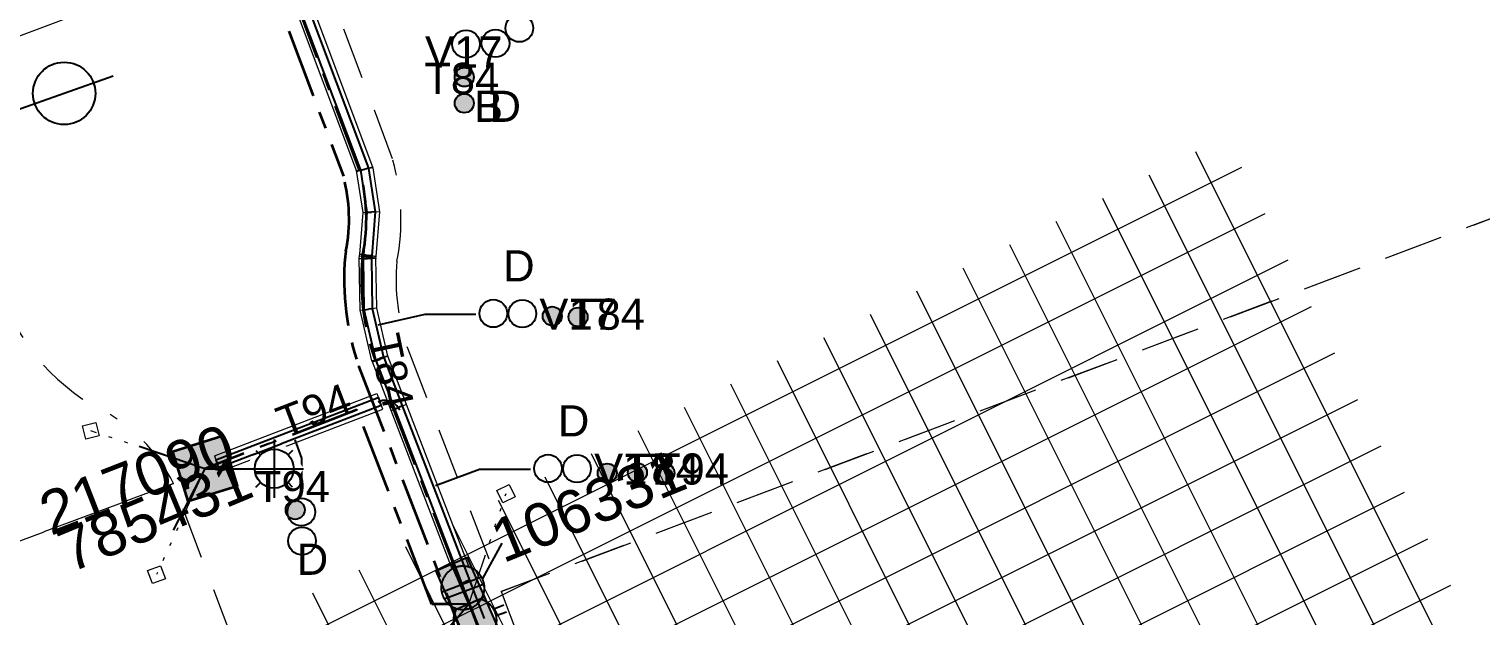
# Model space of a CAD drawing. Header units: metres. Extents: x 310735 to 311241, y 6267063 to 6267603.
# Drawn here: x 310933.8 to 311017.7, y 6267385.1 to 6267419 of the extents above; entities that cross this region are included whole.
import ezdxf
from ezdxf.enums import TextEntityAlignment as Align

# ---------------------------------------------------------------- set-up
doc = ezdxf.new("R2010")
doc.units = ezdxf.units.M
for name, pattern in [('Cable Exist UG', [7, 4, -1, 1, -1]), ('Dash', [5, 3, -2]), ('PHANTOMX2', [6.6, 3, -0.75, 0.2, -0.75, 0.2, -0.75, 0.2, -0.75])]:
    doc.linetypes.add(name, pattern=pattern)
doc.layers.get('0').update_dxf_attribs({"color": 6})
for name, color, linetype, lineweight in [('_User Miscellaneous1', 30, 'Continuous', 13), ('_User_HV_Exist', 1, 'Continuous', 35), ('_User_LV_Exist', 5, 'Continuous', 35), ('Cadastre Developer_SP_EXT', 98, 'Continuous', 15), ('Mains_HV_EXT', 13, 'Continuous', 25), ('Mains_LV_EXT', 163, 'Continuous', 25), ('Services_SP_EXT', 42, 'PHANTOMX2', 20)]:
    doc.layers.add(name, color=color, linetype=linetype, lineweight=lineweight)
doc.layers.add('_User Miscellaneous12', color=252, linetype='Continuous', lineweight=13, plot=False, transparency=0.5)
for name, color, linetype in [('Duct_SP_EXT', 30, 'Continuous'), ('Equip_LV_EXT', 7, 'Continuous'), ('Equip_SP_HV_EXT', 7, 'Continuous'), ('Equip_SP_SL_EXT', 7, 'Continuous'), ('SupportsUG_SP_LV_EXT', 7, 'Continuous'), ('SupportsUG_SP_LV_SL_EXT', 7, 'Continuous'), ('Trench_SP_EXT', 7, 'Continuous')]:
    doc.layers.add(name, color=color, linetype=linetype)
doc.styles.add('COLUMN_LABEL', font='arial.ttf', dxfattribs={"height": 2})
doc.styles.add('HVSW_LABEL', font='arial.ttf', dxfattribs={"height": 3.5})
doc.styles.add('iecARIAL', font='arial.ttf', dxfattribs={"height": 2})
doc.styles.add('POLE_LABEL', font='arial.ttf', dxfattribs={"height": 2})
doc.styles.add('SL_LABEL', font='arial.ttf', dxfattribs={"height": 2})
doc.styles.get("Standard").update_dxf_attribs({"font": 'arial.ttf'})

# ---------------------------------------------------------------- blocks, each defined once
blk = doc.blocks.new('COLUMN_EXT')
blk.add_hatch(color=256).paths.add_polyline_path([(1.5, -1.5), (1.5, 1.5), (-1.5, 1.5), (-1.5, -1.5)])
blk.add_lwpolyline([(1.5, 1.5), (-1.5, 1.5), (-1.5, -1.5), (1.5, -1.5)], close=True)
at = {"flags": 9}
for tag, p in [('STREETNAME', (-1.813, 1.6)), ('SUBURB', (-1.813, 1.8)), ('NOTES', (-1.813, 2)), ('LOCATION', (-1.813, 1.4)), ('LEGEND', (-1.813, 1.2)), ('USAGE', (-1.813, 1)), ('STATE', (-1.813, 0.8)), ('COLUMN_TYPE', (-1.813, 0.4)), ('OWNED_BY', (-1.813, 0.6))]:
    blk.add_attdef(tag, text='', height=0.2, rotation=180, dxfattribs=at).set_placement(p, align=Align.MIDDLE_LEFT)
at = {"flags": 1}
blk.add_attdef('Z', (-1.813, 2.351), '', height=0.2, rotation=180, dxfattribs=at)
at = {"flags": 9}
for tag, style, p in [('STRUCTURE_PLANT_NUMBER', 'POLE_LABEL', (-1.813, -0.031)), ('STREET_CODE', 'COLUMN_LABEL', (-1.813, 0.2))]:
    blk.add_attdef(tag, text='', height=0.2, rotation=180, dxfattribs=dict(at, style=style)).set_placement(p, align=Align.MIDDLE_LEFT)
at = {"style": 'COLUMN_LABEL', "width": 0.9, "flags": 8}
blk.add_attdef('ASSET_NUM', text='', height=2, rotation=270, dxfattribs=at).set_placement((2, -4), align=Align.MIDDLE_LEFT)
blk = doc.blocks.new('PILLAR_EXT')
blk.add_hatch(color=256).paths.add_polyline_path([(-2.5, 1), (-2.5, -1), (2.5, -1), (2.5, 1)])
for p, q in [((0, 1), (0, -1)), ((-2.5, 0), (2.5, 0))]:
    blk.add_line(p, q)
at = {"ltscale": 10}
blk.add_line((2.5, 0), (-2.5, 0), dxfattribs=at)
blk.add_lwpolyline([(-2.5, -1), (-1.25, -1), (1.25, -1), (2.5, -1), (2.5, 1), (-2.5, 1)], close=True)
at = {"width": 0.9, "flags": 8}
blk.add_attdef('ASSET_NUM', text='', height=2, rotation=90, dxfattribs=at).set_placement((-2, 4), align=Align.MIDDLE_LEFT)
for tag, p, flags in [('OWNED_BY', (0, -0.2), 9), ('STATE', (0, -0.4), 9), ('SUPPORT_TYPE', (0, -0.6), 9), ('USAGE', (0, -0.8), 9), ('LEGEND', (0, -1), 9), ('STREETNAME', (0, -1.8), 9), ('LOCATION', (0, -1.2), 9), ('NOTES', (0, -1.4), 9), ('PARENT', (0, -1.6), 9), ('SUBURB', (0, -2), 1)]:
    blk.add_attdef(tag, p, '', height=0.2, dxfattribs=dict(flags=flags))
blk = doc.blocks.new('DUCT_EXT')
blk.add_circle((0, 0.8), 0.8)
at = {"flags": 1}
blk.add_attdef('Z', (0, 0), '', height=0.2, dxfattribs=at)
at = {"flags": 9}
for tag, p in [('DUCT_CODE', (0, 0)), ('XSECT_TYPE', (0, -0.2)), ('STATE', (0, -0.6)), ('FB_REFERENCE', (0, -0.4)), ('NOTES', (0, -0.8))]:
    blk.add_attdef(tag, text='', height=0.2, dxfattribs=at).set_placement(p, align=Align.MIDDLE_LEFT)
blk = doc.blocks.new('SL_LANTERN_EXT')
at = {"flags": 9}
for tag, p in [('LRATECODE', (-7.4, 0)), ('LOUTREACHVOCAB', (-7.2, 0)), ('LOUTREACH', (-7, 0)), ('LANTNUMBER', (-6.6, 0)), ('LNEW', (-6.4, 0)), ('LMASTVOCAB', (-6.2, 0)), ('LMAST', (-6, 0)), ('LLAMPVOCAB', (-5.8, 0)), ('LLAMP', (-5.6, 0)), ('LEXIST', (-5.4, 0)), ('LCHARGE3PERCENT', (-5.2, 0)), ('LCHARGE3', (-5, 0)), ('LCHARGE2PERCENT', (-4.8, 0)), ('LCHARGE2', (-4.6, 0)), ('LCHARGE1PERCENT', (-4.4, 0)), ('LCHARGE1', (-4.2, 0)), ('LCATEGORY', (-4, 0)), ('LBRACKETVOCAB', (-3.8, 0)), ('LBRACKET', (-3.6, 0)), ('LKINGHEIGHT', (-3.4, 0)), ('CREPLACE', (-3.2, 0)), ('CREMOVE', (-3, 0)), ('CNUMBER', (-2.8, 0)), ('CNEW', (-2.6, 0)), ('CEXIST', (-2.4, 0)), ('USAGE', (-2.2, 0)), ('STATE', (-2, 0)), ('OWNED_BY', (-1.8, 0)), ('ORIENTATION', (-1.6, 0)), ('OPERATING_VOLTAGE', (-1.4, 0)), ('NO_PHASES', (-1.2, 0)), ('LANTERN_TYPE', (-1, 0)), ('LANTERN_PURPOSE', (-0.8, 0)), ('CONTROL_TYPE', (-0.6, 0)), ('CONSTRUCTED_VOLTAGE', (-0.4, 0))]:
    blk.add_attdef(tag, text='', height=0.001, rotation=270, dxfattribs=at).set_placement(p, align=Align.MIDDLE_LEFT)
at = {"style": 'SL_LABEL', "flags": 9}
blk.add_attdef('STREET_CODE', text='', height=0.001, rotation=270, dxfattribs=at).set_placement((0.001, 0), align=Align.MIDDLE_LEFT)
at = {"flags": 1}
blk.add_attdef('Z', (0, 0), '', height=0.001, rotation=270, dxfattribs=at)
at = {"width": 0.9}
blk.add_attdef('LNUMBER', text='', height=1, dxfattribs=at).set_placement((7, -1), align=Align.MIDDLE_LEFT)
at = {"flags": 9}
for tag, p in [('LREMOVE', (0, -7.6)), ('LREPLACE', (0, -7.8)), ('LTYPE', (0, -8)), ('LTYPEVOCAB', (0, -8.2)), ('LEGEND', (0, -8.4)), ('SUBURB', (0, -8.6)), ('STREETNAME', (0, -8.8)), ('LOCATION', (0, -9)), ('NOTES', (0, -9.2)), ('MAINTAINED_BY', (0, -9.863))]:
    blk.add_attdef(tag, text='', height=0.001, dxfattribs=at).set_placement(p, align=Align.MIDDLE_LEFT)
blk.add_attdef('OPERATED_BY', (0, -9.607), '', height=0.001, dxfattribs=at)
blk.add_wipeout([(5.688, 0), (5.061, -1.061), (4, -1.688), (2.939, -1.061), (2.313, 0), (2.939, 1.061), (4, 1.687), (5.061, 1.061)])
for p, q in [((4, 1.687), (4, 0)), ((2.939, 1.061), (3.205, 0.795)), ((5.061, 1.061), (4.795, 0.795)), ((0, 0), (4, 0)), ((2.939, -1.061), (3.205, -0.795)), ((4, 0), (5.688, 0)), ((4, 0), (4, -1.688)), ((5.061, -1.061), (4.795, -0.795))]:
    blk.add_line(p, q)
blk.add_circle((4, 0), 1.125)
blk = doc.blocks.new('CCP_EXT')
at = {"flags": 9}
for tag, p in [('USAGE', (0, -1.2)), ('LEGEND', (0, -1.4)), ('LIFE_SUPPORT', (0, -1.6)), ('STATE', (0, -1.8)), ('NOTES', (0, -2))]:
    blk.add_attdef(tag, text='', height=0.2, dxfattribs=at).set_placement(p, align=Align.MIDDLE_LEFT)
blk.add_wipeout([(0, 0.566), (0.566, 0), (0, -0.566), (-0.566, 0)])
blk.add_lwpolyline([(-0.566, 0), (0, 0.566), (0.566, 0), (0, -0.566), (-0.566, 0)])
at = {"flags": 1}
blk.add_attdef('Z', (0, 0), '', height=0.2, dxfattribs=at)
at = {"flags": 9}
for tag, p in [('CCP_TYPE', (0, 0)), ('OPERATING_VOLTAGE', (0, -0.6)), ('ORIENTATION', (0, -0.8)), ('CONSTRUCTED_VOLTAGE', (0, -0.2)), ('NO_PHASES', (0, -0.4)), ('OWNED_BY', (0, -1))]:
    blk.add_attdef(tag, text='', height=0.2, dxfattribs=at).set_placement(p, align=Align.MIDDLE_LEFT)
blk = doc.blocks.new('LV_UG_LINKS_OPEN_EXT')
at = {"layer": 'Equip_LV_EXT'}
for tag, height, flags, p in [('OPERATING_VOLTAGE', 0.2, 9, (3, -2.6)), ('CONSTRUCTED_VOLTAGE', 0.167, 9, (3.167, -1.833)), ('NO_PHASES', 0.167, 9, (3.167, -2)), ('ORIENTATION', 0.2, 9, (3, -2.8)), ('STATE', 0.2, 9, (3, -3)), ('SWITCH_TYPE', 0.2, 9, (3, -3.2)), ('USAGE', 0.2, 9, (3, -3.4)), ('OWNED_BY', 0.2, 9, (3, -3.8)), ('OPERATED_BY', 0.2, 9, (3, -4)), ('NOTES', 0.2, 9, (3, -3.6)), ('MAINTAINED_BY', 0.2, 9, (3, -4.2)), ('TYPE', 0.2, 9, (3, -4.6)), ('Z', 0.2, 1, (3, -4.8)), ('NUMBER_OF_PHASES', 0.2, 9, (3, -4.4))]:
    blk.add_attdef(tag, text='', height=height, dxfattribs=dict(at, flags=flags)).set_placement(p, align=Align.MIDDLE_LEFT)
blk.add_wipeout([(4, 1.25), (3.969, 1.25), (3.939, 1.248), (3.908, 1.247), (3.877, 1.244), (3.847, 1.241), (3.817, 1.236), (3.786, 1.232), (3.756, 1.226), (3.726, 1.22), (3.696, 1.213), (3.667, 1.205), (3.637, 1.196), (3.608, 1.187), (3.579, 1.177), (3.55, 1.166), (3.522, 1.155), (3.493, 1.143), (3.466, 1.13), (3.438, 1.117), (3.411, 1.102), (3.384, 1.088), (3.357, 1.072), (3.331, 1.056), (3.306, 1.039), (3.28, 1.022), (3.255, 1.004), (3.231, 0.985), (3.207, 0.966), (3.184, 0.947), (3.161, 0.926), (3.138, 0.905), (3.116, 0.884), (3.095, 0.862), (3.074, 0.839), (3.053, 0.816), (3.034, 0.793), (3.015, 0.769), (2.996, 0.745), (2.978, 0.72), (2.961, 0.694), (2.944, 0.669), (2.928, 0.643), (2.912, 0.616), (2.898, 0.589), (2.883, 0.562), (2.87, 0.534), (2.857, 0.507), (2.845, 0.478), (2.834, 0.45), (2.823, 0.421), (2.813, 0.392), (2.804, 0.363), (2.795, 0.333), (2.787, 0.304), (2.78, 0.274), (2.774, 0.244), (2.768, 0.214), (2.764, 0.183), (2.759, 0.153), (2.756, 0.123), (2.753, 0.092), (2.752, 0.061), (2.75, 0.031), (2.75, 0), (2.75, -0.031), (2.752, -0.061), (2.753, -0.092), (2.756, -0.123), (2.759, -0.153), (2.764, -0.183), (2.768, -0.214), (2.774, -0.244), (2.78, -0.274), (2.787, -0.304), (2.795, -0.333), (2.804, -0.363), (2.813, -0.392), (2.823, -0.421), (2.834, -0.45), (2.845, -0.478), (2.857, -0.507), (2.87, -0.534), (2.883, -0.562), (2.898, -0.589), (2.912, -0.616), (2.928, -0.643), (2.944, -0.669), (2.961, -0.694), (2.978, -0.72), (2.996, -0.745), (3.015, -0.769), (3.034, -0.793), (3.053, -0.816), (3.074, -0.839), (3.095, -0.862), (3.116, -0.884), (3.138, -0.905), (3.161, -0.926), (3.184, -0.947), (3.207, -0.966), (3.231, -0.985), (3.255, -1.004), (3.28, -1.022), (3.306, -1.039), (3.331, -1.056), (3.357, -1.072), (3.384, -1.088), (3.411, -1.102), (3.438, -1.117), (3.466, -1.13), (3.493, -1.143), (3.522, -1.155), (3.55, -1.166), (3.579, -1.177), (3.608, -1.187), (3.637, -1.196), (3.667, -1.205), (3.696, -1.213), (3.726, -1.22), (3.756, -1.226), (3.786, -1.232), (3.817, -1.236), (3.847, -1.241), (3.877, -1.244), (3.908, -1.247), (3.939, -1.248), (3.969, -1.25), (4, -1.25), (4.031, -1.25), (4.061, -1.248), (4.092, -1.247), (4.123, -1.244), (4.153, -1.241), (4.183, -1.236), (4.214, -1.232), (4.244, -1.226), (4.274, -1.22), (4.304, -1.213), (4.333, -1.205), (4.363, -1.196), (4.392, -1.187), (4.421, -1.177), (4.45, -1.166), (4.478, -1.155), (4.507, -1.143), (4.534, -1.13), (4.562, -1.117), (4.589, -1.102), (4.616, -1.088), (4.643, -1.072), (4.669, -1.056), (4.694, -1.039), (4.72, -1.022), (4.745, -1.004), (4.769, -0.985), (4.793, -0.966), (4.816, -0.947), (4.839, -0.926), (4.862, -0.905), (4.884, -0.884), (4.905, -0.862), (4.926, -0.839), (4.947, -0.816), (4.966, -0.793), (4.985, -0.769), (5.004, -0.745), (5.022, -0.72), (5.039, -0.694), (5.056, -0.669), (5.072, -0.643), (5.088, -0.616), (5.102, -0.589), (5.117, -0.562), (5.13, -0.534), (5.143, -0.507), (5.155, -0.478), (5.166, -0.45), (5.177, -0.421), (5.187, -0.392), (5.196, -0.363), (5.205, -0.333), (5.213, -0.304), (5.22, -0.274), (5.226, -0.244), (5.232, -0.214), (5.236, -0.183), (5.241, -0.153), (5.244, -0.123), (5.247, -0.092), (5.248, -0.061), (5.25, -0.031), (5.25, 0), (5.25, 0.031), (5.248, 0.061), (5.247, 0.092), (5.244, 0.123), (5.241, 0.153), (5.236, 0.183), (5.232, 0.214), (5.226, 0.244), (5.22, 0.274), (5.213, 0.304), (5.205, 0.333), (5.196, 0.363), (5.187, 0.392), (5.177, 0.421), (5.166, 0.45), (5.155, 0.478), (5.143, 0.507), (5.13, 0.534), (5.117, 0.562), (5.102, 0.589), (5.088, 0.616), (5.072, 0.643), (5.056, 0.669), (5.039, 0.694), (5.022, 0.72), (5.004, 0.745), (4.985, 0.769), (4.966, 0.793), (4.947, 0.816), (4.926, 0.839), (4.905, 0.862), (4.884, 0.884), (4.862, 0.905), (4.839, 0.926), (4.816, 0.947), (4.793, 0.966), (4.769, 0.985), (4.745, 1.004), (4.72, 1.022), (4.694, 1.039), (4.669, 1.056), (4.643, 1.072), (4.616, 1.088), (4.589, 1.102), (4.562, 1.117), (4.534, 1.13), (4.507, 1.143), (4.478, 1.155), (4.45, 1.166), (4.421, 1.177), (4.392, 1.187), (4.363, 1.196), (4.333, 1.205), (4.304, 1.213), (4.274, 1.22), (4.244, 1.226), (4.214, 1.232), (4.183, 1.236), (4.153, 1.241), (4.123, 1.244), (4.092, 1.247), (4.061, 1.248), (4.031, 1.25)]).dxf.layer = 'Equip_LV_EXT'
for p, q in [((3.792, 1.863), (3.792, 1.232)), ((4.208, 1.863), (4.208, 1.232)), ((3.792, -1.232), (3.792, -1.863)), ((4.208, -1.232), (4.208, -1.863))]:
    blk.add_line(p, q, dxfattribs=at)
at = {"layer": 'Equip_LV_EXT', "flags": 128}
blk.add_lwpolyline([(4, 1.25), (3.969, 1.25), (3.939, 1.248), (3.908, 1.247), (3.877, 1.244), (3.847, 1.241), (3.817, 1.236), (3.786, 1.232), (3.756, 1.226), (3.726, 1.22), (3.696, 1.213), (3.667, 1.205), (3.637, 1.196), (3.608, 1.187), (3.579, 1.177), (3.55, 1.166), (3.522, 1.155), (3.493, 1.143), (3.466, 1.13), (3.438, 1.117), (3.411, 1.102), (3.384, 1.088), (3.357, 1.072), (3.331, 1.056), (3.306, 1.039), (3.28, 1.022), (3.255, 1.004), (3.231, 0.985), (3.207, 0.966), (3.184, 0.947), (3.161, 0.926), (3.138, 0.905), (3.116, 0.884), (3.095, 0.862), (3.074, 0.839), (3.053, 0.816), (3.034, 0.793), (3.015, 0.769), (2.996, 0.745), (2.978, 0.72), (2.961, 0.694), (2.944, 0.669), (2.928, 0.643), (2.912, 0.616), (2.898, 0.589), (2.883, 0.562), (2.87, 0.534), (2.857, 0.507), (2.845, 0.478), (2.834, 0.45), (2.823, 0.421), (2.813, 0.392), (2.804, 0.363), (2.795, 0.333), (2.787, 0.304), (2.78, 0.274), (2.774, 0.244), (2.768, 0.214), (2.764, 0.183), (2.759, 0.153), (2.756, 0.123), (2.753, 0.092), (2.752, 0.061), (2.75, 0.031), (2.75, 0), (2.75, -0.031), (2.752, -0.061), (2.753, -0.092), (2.756, -0.123), (2.759, -0.153), (2.764, -0.183), (2.768, -0.214), (2.774, -0.244), (2.78, -0.274), (2.787, -0.304), (2.795, -0.333), (2.804, -0.363), (2.813, -0.392), (2.823, -0.421), (2.834, -0.45), (2.845, -0.478), (2.857, -0.507), (2.87, -0.534), (2.883, -0.562), (2.898, -0.589), (2.912, -0.616), (2.928, -0.643), (2.944, -0.669), (2.961, -0.694), (2.978, -0.72), (2.996, -0.745), (3.015, -0.769), (3.034, -0.793), (3.053, -0.816), (3.074, -0.839), (3.095, -0.862), (3.116, -0.884), (3.138, -0.905), (3.161, -0.926), (3.184, -0.947), (3.207, -0.966), (3.231, -0.985), (3.255, -1.004), (3.28, -1.022), (3.306, -1.039), (3.331, -1.056), (3.357, -1.072), (3.384, -1.088), (3.411, -1.102), (3.438, -1.117), (3.466, -1.13), (3.493, -1.143), (3.522, -1.155), (3.55, -1.166), (3.579, -1.177), (3.608, -1.187), (3.637, -1.196), (3.667, -1.205), (3.696, -1.213), (3.726, -1.22), (3.756, -1.226), (3.786, -1.232), (3.817, -1.236), (3.847, -1.241), (3.877, -1.244), (3.908, -1.247), (3.939, -1.248), (3.969, -1.25), (4, -1.25), (4.031, -1.25), (4.061, -1.248), (4.092, -1.247), (4.123, -1.244), (4.153, -1.241), (4.183, -1.236), (4.214, -1.232), (4.244, -1.226), (4.274, -1.22), (4.304, -1.213), (4.333, -1.205), (4.363, -1.196), (4.392, -1.187), (4.421, -1.177), (4.45, -1.166), (4.478, -1.155), (4.507, -1.143), (4.534, -1.13), (4.562, -1.117), (4.589, -1.102), (4.616, -1.088), (4.643, -1.072), (4.669, -1.056), (4.694, -1.039), (4.72, -1.022), (4.745, -1.004), (4.769, -0.985), (4.793, -0.966), (4.816, -0.947), (4.839, -0.926), (4.862, -0.905), (4.884, -0.884), (4.905, -0.862), (4.926, -0.839), (4.947, -0.816), (4.966, -0.793), (4.985, -0.769), (5.004, -0.745), (5.022, -0.72), (5.039, -0.694), (5.056, -0.669), (5.072, -0.643), (5.088, -0.616), (5.102, -0.589), (5.117, -0.562), (5.13, -0.534), (5.143, -0.507), (5.155, -0.478), (5.166, -0.45), (5.177, -0.421), (5.187, -0.392), (5.196, -0.363), (5.205, -0.333), (5.213, -0.304), (5.22, -0.274), (5.226, -0.244), (5.232, -0.214), (5.236, -0.183), (5.241, -0.153), (5.244, -0.123), (5.247, -0.092), (5.248, -0.061), (5.25, -0.031), (5.25, 0), (5.25, 0.031), (5.248, 0.061), (5.247, 0.092), (5.244, 0.123), (5.241, 0.153), (5.236, 0.183), (5.232, 0.214), (5.226, 0.244), (5.22, 0.274), (5.213, 0.304), (5.205, 0.333), (5.196, 0.363), (5.187, 0.392), (5.177, 0.421), (5.166, 0.45), (5.155, 0.478), (5.143, 0.507), (5.13, 0.534), (5.117, 0.562), (5.102, 0.589), (5.088, 0.616), (5.072, 0.643), (5.056, 0.669), (5.039, 0.694), (5.022, 0.72), (5.004, 0.745), (4.985, 0.769), (4.966, 0.793), (4.947, 0.816), (4.926, 0.839), (4.905, 0.862), (4.884, 0.884), (4.862, 0.905), (4.839, 0.926), (4.816, 0.947), (4.793, 0.966), (4.769, 0.985), (4.745, 1.004), (4.72, 1.022), (4.694, 1.039), (4.669, 1.056), (4.643, 1.072), (4.616, 1.088), (4.589, 1.102), (4.562, 1.117), (4.534, 1.13), (4.507, 1.143), (4.478, 1.155), (4.45, 1.166), (4.421, 1.177), (4.392, 1.187), (4.363, 1.196), (4.333, 1.205), (4.304, 1.213), (4.274, 1.22), (4.244, 1.226), (4.214, 1.232), (4.183, 1.236), (4.153, 1.241), (4.123, 1.244), (4.092, 1.247), (4.061, 1.248), (4.031, 1.25)], close=True, dxfattribs=at)
at = {"layer": 'Equip_LV_EXT', "flags": 9}
blk.add_attdef('ACTUAL_STATUS', text='', height=0.167, dxfattribs=at).set_placement((3.167, -1.667), align=Align.MIDDLE_LEFT)
blk = doc.blocks.new('LV_UG_LINKS_CLOSED_EXT')
at = {"layer": 'Equip_LV_EXT'}
for tag, flags, p in [('ACTUAL_STATUS', 9, (3, -2)), ('OPERATING_VOLTAGE', 9, (3, -2.6)), ('CONSTRUCTED_VOLTAGE', 9, (3, -2.2)), ('NO_PHASES', 9, (3, -2.4)), ('ORIENTATION', 9, (3, -2.8)), ('STATE', 9, (3, -3)), ('SWITCH_TYPE', 9, (3, -3.2)), ('USAGE', 9, (3, -3.4)), ('OWNED_BY', 9, (3, -3.8)), ('OPERATED_BY', 9, (3, -4)), ('NOTES', 9, (3, -3.6)), ('MAINTAINED_BY', 9, (3, -4.2)), ('TYPE', 9, (3, -4.6)), ('Z', 1, (3, -4.8)), ('NUMBER_OF_PHASES', 9, (3, -4.4))]:
    blk.add_attdef(tag, text='', height=0.2, dxfattribs=dict(at, flags=flags)).set_placement(p, align=Align.MIDDLE_LEFT)
blk.add_wipeout([(4, 1.25), (3.969, 1.25), (3.939, 1.248), (3.908, 1.247), (3.877, 1.244), (3.847, 1.241), (3.817, 1.236), (3.786, 1.232), (3.756, 1.226), (3.726, 1.22), (3.696, 1.213), (3.667, 1.205), (3.637, 1.196), (3.608, 1.187), (3.579, 1.177), (3.55, 1.166), (3.522, 1.155), (3.493, 1.143), (3.466, 1.13), (3.438, 1.117), (3.411, 1.102), (3.384, 1.088), (3.357, 1.072), (3.331, 1.056), (3.306, 1.039), (3.28, 1.022), (3.255, 1.004), (3.231, 0.985), (3.207, 0.966), (3.184, 0.947), (3.161, 0.926), (3.138, 0.905), (3.116, 0.884), (3.095, 0.862), (3.074, 0.839), (3.053, 0.816), (3.034, 0.793), (3.015, 0.769), (2.996, 0.745), (2.978, 0.72), (2.961, 0.694), (2.944, 0.669), (2.928, 0.643), (2.912, 0.616), (2.898, 0.589), (2.883, 0.562), (2.87, 0.534), (2.857, 0.507), (2.845, 0.478), (2.834, 0.45), (2.823, 0.421), (2.813, 0.392), (2.804, 0.363), (2.795, 0.333), (2.787, 0.304), (2.78, 0.274), (2.774, 0.244), (2.768, 0.214), (2.764, 0.183), (2.759, 0.153), (2.756, 0.123), (2.753, 0.092), (2.752, 0.061), (2.75, 0.031), (2.75, 0), (2.75, -0.031), (2.752, -0.061), (2.753, -0.092), (2.756, -0.123), (2.759, -0.153), (2.764, -0.183), (2.768, -0.214), (2.774, -0.244), (2.78, -0.274), (2.787, -0.304), (2.795, -0.333), (2.804, -0.363), (2.813, -0.392), (2.823, -0.421), (2.834, -0.45), (2.845, -0.478), (2.857, -0.507), (2.87, -0.534), (2.883, -0.562), (2.898, -0.589), (2.912, -0.616), (2.928, -0.643), (2.944, -0.669), (2.961, -0.694), (2.978, -0.72), (2.996, -0.745), (3.015, -0.769), (3.034, -0.793), (3.053, -0.816), (3.074, -0.839), (3.095, -0.862), (3.116, -0.884), (3.138, -0.905), (3.161, -0.926), (3.184, -0.947), (3.207, -0.966), (3.231, -0.985), (3.255, -1.004), (3.28, -1.022), (3.306, -1.039), (3.331, -1.056), (3.357, -1.072), (3.384, -1.088), (3.411, -1.102), (3.438, -1.117), (3.466, -1.13), (3.493, -1.143), (3.522, -1.155), (3.55, -1.166), (3.579, -1.177), (3.608, -1.187), (3.637, -1.196), (3.667, -1.205), (3.696, -1.213), (3.726, -1.22), (3.756, -1.226), (3.786, -1.232), (3.817, -1.236), (3.847, -1.241), (3.877, -1.244), (3.908, -1.247), (3.939, -1.248), (3.969, -1.25), (4, -1.25), (4.031, -1.25), (4.061, -1.248), (4.092, -1.247), (4.123, -1.244), (4.153, -1.241), (4.183, -1.236), (4.214, -1.232), (4.244, -1.226), (4.274, -1.22), (4.304, -1.213), (4.333, -1.205), (4.363, -1.196), (4.392, -1.187), (4.421, -1.177), (4.45, -1.166), (4.478, -1.155), (4.507, -1.143), (4.534, -1.13), (4.562, -1.117), (4.589, -1.102), (4.616, -1.088), (4.643, -1.072), (4.669, -1.056), (4.694, -1.039), (4.72, -1.022), (4.745, -1.004), (4.769, -0.985), (4.793, -0.966), (4.816, -0.947), (4.839, -0.926), (4.862, -0.905), (4.884, -0.884), (4.905, -0.862), (4.926, -0.839), (4.947, -0.816), (4.966, -0.793), (4.985, -0.769), (5.004, -0.745), (5.022, -0.72), (5.039, -0.694), (5.056, -0.669), (5.072, -0.643), (5.088, -0.616), (5.102, -0.589), (5.117, -0.562), (5.13, -0.534), (5.143, -0.507), (5.155, -0.478), (5.166, -0.45), (5.177, -0.421), (5.187, -0.392), (5.196, -0.363), (5.205, -0.333), (5.213, -0.304), (5.22, -0.274), (5.226, -0.244), (5.232, -0.214), (5.236, -0.183), (5.241, -0.153), (5.244, -0.123), (5.247, -0.092), (5.248, -0.061), (5.25, -0.031), (5.25, 0), (5.25, 0.031), (5.248, 0.061), (5.247, 0.092), (5.244, 0.123), (5.241, 0.153), (5.236, 0.183), (5.232, 0.214), (5.226, 0.244), (5.22, 0.274), (5.213, 0.304), (5.205, 0.333), (5.196, 0.363), (5.187, 0.392), (5.177, 0.421), (5.166, 0.45), (5.155, 0.478), (5.143, 0.507), (5.13, 0.534), (5.117, 0.562), (5.102, 0.589), (5.088, 0.616), (5.072, 0.643), (5.056, 0.669), (5.039, 0.694), (5.022, 0.72), (5.004, 0.745), (4.985, 0.769), (4.966, 0.793), (4.947, 0.816), (4.926, 0.839), (4.905, 0.862), (4.884, 0.884), (4.862, 0.905), (4.839, 0.926), (4.816, 0.947), (4.793, 0.966), (4.769, 0.985), (4.745, 1.004), (4.72, 1.022), (4.694, 1.039), (4.669, 1.056), (4.643, 1.072), (4.616, 1.088), (4.589, 1.102), (4.562, 1.117), (4.534, 1.13), (4.507, 1.143), (4.478, 1.155), (4.45, 1.166), (4.421, 1.177), (4.392, 1.187), (4.363, 1.196), (4.333, 1.205), (4.304, 1.213), (4.274, 1.22), (4.244, 1.226), (4.214, 1.232), (4.183, 1.236), (4.153, 1.241), (4.123, 1.244), (4.092, 1.247), (4.061, 1.248), (4.031, 1.25)]).dxf.layer = 'Equip_LV_EXT'
for p, q in [((3.792, 1.232), (3.792, -1.232)), ((4.208, 1.232), (4.208, -1.232))]:
    blk.add_line(p, q, dxfattribs=at)
at = {"layer": 'Equip_LV_EXT', "flags": 128}
blk.add_lwpolyline([(4, 1.25), (3.969, 1.25), (3.939, 1.248), (3.908, 1.247), (3.877, 1.244), (3.847, 1.241), (3.817, 1.236), (3.786, 1.232), (3.756, 1.226), (3.726, 1.22), (3.696, 1.213), (3.667, 1.205), (3.637, 1.196), (3.608, 1.187), (3.579, 1.177), (3.55, 1.166), (3.522, 1.155), (3.493, 1.143), (3.466, 1.13), (3.438, 1.117), (3.411, 1.102), (3.384, 1.088), (3.357, 1.072), (3.331, 1.056), (3.306, 1.039), (3.28, 1.022), (3.255, 1.004), (3.231, 0.985), (3.207, 0.966), (3.184, 0.947), (3.161, 0.926), (3.138, 0.905), (3.116, 0.884), (3.095, 0.862), (3.074, 0.839), (3.053, 0.816), (3.034, 0.793), (3.015, 0.769), (2.996, 0.745), (2.978, 0.72), (2.961, 0.694), (2.944, 0.669), (2.928, 0.643), (2.912, 0.616), (2.898, 0.589), (2.883, 0.562), (2.87, 0.534), (2.857, 0.507), (2.845, 0.478), (2.834, 0.45), (2.823, 0.421), (2.813, 0.392), (2.804, 0.363), (2.795, 0.333), (2.787, 0.304), (2.78, 0.274), (2.774, 0.244), (2.768, 0.214), (2.764, 0.183), (2.759, 0.153), (2.756, 0.123), (2.753, 0.092), (2.752, 0.061), (2.75, 0.031), (2.75, 0), (2.75, -0.031), (2.752, -0.061), (2.753, -0.092), (2.756, -0.123), (2.759, -0.153), (2.764, -0.183), (2.768, -0.214), (2.774, -0.244), (2.78, -0.274), (2.787, -0.304), (2.795, -0.333), (2.804, -0.363), (2.813, -0.392), (2.823, -0.421), (2.834, -0.45), (2.845, -0.478), (2.857, -0.507), (2.87, -0.534), (2.883, -0.562), (2.898, -0.589), (2.912, -0.616), (2.928, -0.643), (2.944, -0.669), (2.961, -0.694), (2.978, -0.72), (2.996, -0.745), (3.015, -0.769), (3.034, -0.793), (3.053, -0.816), (3.074, -0.839), (3.095, -0.862), (3.116, -0.884), (3.138, -0.905), (3.161, -0.926), (3.184, -0.947), (3.207, -0.966), (3.231, -0.985), (3.255, -1.004), (3.28, -1.022), (3.306, -1.039), (3.331, -1.056), (3.357, -1.072), (3.384, -1.088), (3.411, -1.102), (3.438, -1.117), (3.466, -1.13), (3.493, -1.143), (3.522, -1.155), (3.55, -1.166), (3.579, -1.177), (3.608, -1.187), (3.637, -1.196), (3.667, -1.205), (3.696, -1.213), (3.726, -1.22), (3.756, -1.226), (3.786, -1.232), (3.817, -1.236), (3.847, -1.241), (3.877, -1.244), (3.908, -1.247), (3.939, -1.248), (3.969, -1.25), (4, -1.25), (4.031, -1.25), (4.061, -1.248), (4.092, -1.247), (4.123, -1.244), (4.153, -1.241), (4.183, -1.236), (4.214, -1.232), (4.244, -1.226), (4.274, -1.22), (4.304, -1.213), (4.333, -1.205), (4.363, -1.196), (4.392, -1.187), (4.421, -1.177), (4.45, -1.166), (4.478, -1.155), (4.507, -1.143), (4.534, -1.13), (4.562, -1.117), (4.589, -1.102), (4.616, -1.088), (4.643, -1.072), (4.669, -1.056), (4.694, -1.039), (4.72, -1.022), (4.745, -1.004), (4.769, -0.985), (4.793, -0.966), (4.816, -0.947), (4.839, -0.926), (4.862, -0.905), (4.884, -0.884), (4.905, -0.862), (4.926, -0.839), (4.947, -0.816), (4.966, -0.793), (4.985, -0.769), (5.004, -0.745), (5.022, -0.72), (5.039, -0.694), (5.056, -0.669), (5.072, -0.643), (5.088, -0.616), (5.102, -0.589), (5.117, -0.562), (5.13, -0.534), (5.143, -0.507), (5.155, -0.478), (5.166, -0.45), (5.177, -0.421), (5.187, -0.392), (5.196, -0.363), (5.205, -0.333), (5.213, -0.304), (5.22, -0.274), (5.226, -0.244), (5.232, -0.214), (5.236, -0.183), (5.241, -0.153), (5.244, -0.123), (5.247, -0.092), (5.248, -0.061), (5.25, -0.031), (5.25, 0), (5.25, 0.031), (5.248, 0.061), (5.247, 0.092), (5.244, 0.123), (5.241, 0.153), (5.236, 0.183), (5.232, 0.214), (5.226, 0.244), (5.22, 0.274), (5.213, 0.304), (5.205, 0.333), (5.196, 0.363), (5.187, 0.392), (5.177, 0.421), (5.166, 0.45), (5.155, 0.478), (5.143, 0.507), (5.13, 0.534), (5.117, 0.562), (5.102, 0.589), (5.088, 0.616), (5.072, 0.643), (5.056, 0.669), (5.039, 0.694), (5.022, 0.72), (5.004, 0.745), (4.985, 0.769), (4.966, 0.793), (4.947, 0.816), (4.926, 0.839), (4.905, 0.862), (4.884, 0.884), (4.862, 0.905), (4.839, 0.926), (4.816, 0.947), (4.793, 0.966), (4.769, 0.985), (4.745, 1.004), (4.72, 1.022), (4.694, 1.039), (4.669, 1.056), (4.643, 1.072), (4.616, 1.088), (4.589, 1.102), (4.562, 1.117), (4.534, 1.13), (4.507, 1.143), (4.478, 1.155), (4.45, 1.166), (4.421, 1.177), (4.392, 1.187), (4.363, 1.196), (4.333, 1.205), (4.304, 1.213), (4.274, 1.22), (4.244, 1.226), (4.214, 1.232), (4.183, 1.236), (4.153, 1.241), (4.123, 1.244), (4.092, 1.247), (4.061, 1.248), (4.031, 1.25)], close=True, dxfattribs=at)
blk = doc.blocks.new('HV_ABS_CLOSED_EXT')
blk.add_line((-3, 6.875), (3, 6.875))
blk.add_circle((0, 6.875), 1.8)
at = {"style": 'HVSW_LABEL'}
for tag, height, flags, p in [('ASSET_NUM', 3.5, 8, (2, 2)), ('STREET_CODE', 0.2, 9, (0, -0.2))]:
    blk.add_attdef(tag, text='', height=height, dxfattribs=dict(at, flags=flags)).set_placement(p, align=Align.MIDDLE_LEFT)
at = {"flags": 1}
blk.add_attdef('Z', (0, 0), '', height=0.2, dxfattribs=at)
at = {"flags": 9}
for tag, p in [('ACTUAL_STATUS', (0, -0.4)), ('CONSTRUCTED_VOLTAGE', (0, -0.6)), ('NO_PHASES', (0, -0.8)), ('OPERATING_VOLTAGE', (0, -1)), ('ORIENTATION', (0, -1.2)), ('OWNED_BY', (0, -1.4)), ('STATE', (0, -1.6)), ('SWITCH_TYPE', (0, -1.8)), ('STREETNAME', (0, -2.6)), ('USAGE', (0, -2)), ('LEGEND', (0, -2.2)), ('LOCATION', (0, -2.4)), ('SUBURB', (0, -2.8)), ('NOTES', (0, -3))]:
    blk.add_attdef(tag, text='', height=0.2, dxfattribs=at).set_placement(p, align=Align.MIDDLE_LEFT)
blk = doc.blocks.new('CABLE_LARGE_EXT')
h = blk.add_hatch(color=256)
edge = h.paths.add_edge_path()
edge.add_arc((0, 0.55), 0.55, 0, 360)
blk.add_circle((0, 0.55), 0.55)
at = {"flags": 1}
blk.add_attdef('Z', (0, 0), '', height=0.2, dxfattribs=at)
at = {"flags": 9}
for tag, p in [('COND_CODE', (0, 0)), ('XSECT_SIZE', (0, -0.6)), ('STATE', (0, -0.4)), ('FB_REFERENCE', (0, -0.2)), ('NOTES', (0, -0.8))]:
    blk.add_attdef(tag, text='', height=0.2, dxfattribs=at).set_placement(p, align=Align.MIDDLE_LEFT)
blk = doc.blocks.new('SUB GRID')
at = {"transparency": 33554559}
for p, q in [((-9, 50), (-9, -50)), ((-6, 50), (-6, -50)), ((-3, 50), (-3, -50)), ((0, 50), (0, -50)), ((0, 50), (0, -50)), ((3, 50), (3, -50)), ((6, 50), (6, -50)), ((9, 50), (9, -50)), ((12, 50), (12, -50)), ((15, 50), (15, -50)), ((18, 50), (18, -50)), ((21, 50), (21, -50)), ((24, 50), (24, -50)), ((27, 50), (27, -50)), ((30, 50), (30, -50)), ((33, 50), (33, -50)), ((36, 50), (36, -50)), ((39, 50), (39, -50)), ((42, 50), (42, -50)), ((45, 50), (45, -50)), ((48, 50), (48, -50)), ((-50, 48), (50, 48)), ((-50, 45), (50, 45)), ((-50, 42), (50, 42)), ((-50, 39), (50, 39)), ((-50, 36), (50, 36)), ((-50, 33), (50, 33)), ((-50, 30), (50, 30)), ((-50, 27), (50, 27)), ((-50, 24), (50, 24)), ((-50, 21), (50, 21))]:
    blk.add_line(p, q, dxfattribs=at)

msp = doc.modelspace()

# ---------------------------------------------------------------- linework, layer by layer
at = {"layer": '_User Miscellaneous1'}
for p, q in [((310890.237, 6267402.454), (310949.141, 6267424.627)), ((310952.747, 6267410.826), (310948.49, 6267422.156)), ((310953.681, 6267411.071), (310949.389, 6267422.493)), ((310953.681, 6267411.071), (310953.214, 6267410.948)), ((310953.689, 6267411.021), (310953.681, 6267411.071)), ((310952.74, 6267410.876), (310953.214, 6267410.948)), ((310953.112, 6267408.454), (310952.74, 6267410.876)), ((310952.74, 6267410.876), (310952.747, 6267410.826)), ((310952.747, 6267410.826), (310953.214, 6267410.948)), ((310953.689, 6267411.021), (310953.214, 6267410.948)), ((310954.078, 6267408.49), (310953.689, 6267411.021)), ((310952.923, 6267406.039), (310953.112, 6267408.454)), ((310953.112, 6267408.454), (310953.595, 6267408.472)), ((310954.078, 6267408.49), (310953.595, 6267408.472)), ((310953.875, 6267405.909), (310954.078, 6267408.49)), ((310952.906, 6267405.954), (310952.928, 6267406.066)), ((310952.928, 6267406.066), (310952.923, 6267406.039)), ((310952.923, 6267406.039), (310953.399, 6267405.974)), ((310952.928, 6267406.066), (310953.399, 6267405.974)), ((310952.893, 6267405.814), (310952.906, 6267405.954)), ((310952.894, 6267405.789), (310952.893, 6267405.814)), ((310952.893, 6267405.814), (310953.374, 6267405.797)), ((310952.894, 6267405.789), (310953.374, 6267405.797)), ((310952.945, 6267402.808), (310952.894, 6267405.789)), ((310952.906, 6267405.954), (310953.382, 6267405.886)), ((310953.854, 6267405.806), (310953.374, 6267405.797)), ((310953.854, 6267405.78), (310953.374, 6267405.797)), ((310953.858, 6267405.819), (310953.382, 6267405.886)), ((310953.87, 6267405.881), (310953.399, 6267405.974)), ((310953.875, 6267405.909), (310953.399, 6267405.974)), ((310953.854, 6267405.78), (310953.858, 6267405.819)), ((310953.903, 6267402.926), (310953.854, 6267405.806)), ((310953.854, 6267405.806), (310953.854, 6267405.78)), ((310953.858, 6267405.819), (310953.87, 6267405.881)), ((310953.87, 6267405.881), (310953.875, 6267405.909)), ((310952.945, 6267402.808), (310953.424, 6267402.867)), ((310953.626, 6267399.878), (310952.945, 6267402.808)), ((310953.903, 6267402.926), (310953.424, 6267402.867)), ((310954.55, 6267400.146), (310953.903, 6267402.926)), ((310954.541, 6267400.17), (310954.088, 6267400.012)), ((310954.55, 6267400.146), (310954.088, 6267400.012)), ((310954.548, 6267400.15), (310954.097, 6267399.985)), ((310954.548, 6267400.15), (310954.541, 6267400.17)), ((310954.541, 6267400.17), (310954.55, 6267400.146)), ((310955.622, 6267397.362), (310954.548, 6267400.15)), ((310953.626, 6267399.878), (310954.088, 6267400.012)), ((310953.635, 6267399.854), (310953.626, 6267399.878)), ((310953.635, 6267399.854), (310954.088, 6267400.012)), ((310953.647, 6267399.82), (310953.635, 6267399.854)), ((310953.647, 6267399.82), (310954.097, 6267399.985)), ((310954.726, 6267397.017), (310953.647, 6267399.82)), ((310944.524, 6267394.391), (310953.906, 6267397.989)), ((310953.906, 6267397.989), (310954.077, 6267397.54)), ((310944.868, 6267393.494), (310954.249, 6267397.092)), ((310954.249, 6267397.092), (310954.077, 6267397.54)), ((310954.726, 6267397.017), (310955.174, 6267397.19)), ((310954.726, 6267397.017), (310955.174, 6267397.19)), ((310958.599, 6267386.961), (310954.726, 6267397.017)), ((310955.622, 6267397.362), (310955.174, 6267397.19)), ((310955.622, 6267397.362), (310955.174, 6267397.19)), ((310959.496, 6267387.304), (310955.622, 6267397.362)), ((310944.524, 6267394.391), (310944.696, 6267393.943)), ((310944.868, 6267393.494), (310944.696, 6267393.943)), ((310958.599, 6267386.961), (310959.048, 6267387.132)), ((310958.599, 6267386.961), (310959.048, 6267387.132)), ((310959.047, 6267385.788), (310958.599, 6267386.961)), ((310958.599, 6267386.961), (310958.599, 6267386.961)), ((310959.496, 6267387.304), (310959.048, 6267387.132)), ((310959.496, 6267387.304), (310959.048, 6267387.132)), ((310959.944, 6267386.13), (310959.496, 6267387.304)), ((310959.496, 6267387.304), (310959.496, 6267387.304)), ((310959.047, 6267385.788), (310959.495, 6267385.959)), ((310959.047, 6267385.788), (310959.495, 6267385.959)), ((310959.944, 6267386.13), (310959.495, 6267385.959)), ((310959.944, 6267386.13), (310959.495, 6267385.959)), ((310960.345, 6267385.079), (310959.944, 6267386.13)), ((310959.448, 6267384.738), (310959.047, 6267385.788))]:
    msp.add_line(p, q, dxfattribs=at)
at = {"layer": '_User_LV_Exist', "linetype": 'Cable Exist UG'}
msp.add_lwpolyline([(310959.225, 6267385.836), (310958.635, 6267387.37), (310958.635, 6267387.37), (310953.816, 6267399.882), (310953.805, 6267399.914), (310953.805, 6267399.914, -0.106122), (310953.075, 6267405.824), (310953.075, 6267405.824), (310953.084, 6267405.929), (310953.105, 6267406.032), (310953.105, 6267406.032, 0.115527), (310952.929, 6267410.856), (310952.929, 6267410.856), (310947.651, 6267424.9), (310957.181, 6267428.487), (310957.181, 6267428.487, 0.380528), (310958.136, 6267430.963)], format="xyb", dxfattribs=at)
for points in [[(310959.225, 6267385.836), (310957.087, 6267385.824), (310957.087, 6267385.824), (310952.76, 6267397.058), (310943.983, 6267393.653)], [(310959.225, 6267385.836), (310957.754, 6267384.071), (310957.754, 6267384.071), (310966.816, 6267360.065), (310957.927, 6267356.722)], [(310959.225, 6267385.836), (310959.532, 6267385.025), (310959.532, 6267385.025), (310975.448, 6267342.864), (310980.806, 6267340.358), (310981.052, 6267340.449), (310972.007, 6267364.964), (310989.99, 6267373.955), (310994.015, 6267365.905), (310989.99, 6267363.893)]]:
    msp.add_lwpolyline(points, dxfattribs=at)
at = {"layer": 'Duct_SP_EXT'}
for p, q in [((310952.981, 6267410.887), (310948.715, 6267422.24)), ((310953.448, 6267411.009), (310949.164, 6267422.409)), ((310952.977, 6267410.912), (310953.214, 6267410.948)), ((310953.353, 6267408.463), (310952.977, 6267410.912)), ((310952.977, 6267410.912), (310952.981, 6267410.887)), ((310952.981, 6267410.887), (310953.214, 6267410.948)), ((310953.448, 6267411.009), (310953.214, 6267410.948)), ((310953.452, 6267410.985), (310953.214, 6267410.948)), ((310953.452, 6267410.985), (310953.448, 6267411.009)), ((310953.836, 6267408.481), (310953.452, 6267410.985)), ((310953.161, 6267406.007), (310953.353, 6267408.463)), ((310953.353, 6267408.463), (310953.595, 6267408.472)), ((310953.836, 6267408.481), (310953.595, 6267408.472)), ((310953.637, 6267405.941), (310953.836, 6267408.481)), ((310953.144, 6267405.92), (310953.163, 6267406.02)), ((310953.163, 6267406.02), (310953.161, 6267406.007)), ((310953.163, 6267406.02), (310953.399, 6267405.974)), ((310953.134, 6267405.806), (310953.144, 6267405.92)), ((310953.134, 6267405.793), (310953.134, 6267405.806)), ((310953.134, 6267405.806), (310953.374, 6267405.797)), ((310953.134, 6267405.793), (310953.374, 6267405.797)), ((310953.184, 6267402.837), (310953.134, 6267405.793)), ((310953.144, 6267405.92), (310953.382, 6267405.886)), ((310953.161, 6267406.007), (310953.399, 6267405.974)), ((310953.614, 6267405.801), (310953.374, 6267405.797)), ((310953.614, 6267405.789), (310953.374, 6267405.797)), ((310953.62, 6267405.852), (310953.382, 6267405.886)), ((310953.634, 6267405.928), (310953.399, 6267405.974)), ((310953.637, 6267405.941), (310953.399, 6267405.974)), ((310953.614, 6267405.789), (310953.62, 6267405.852)), ((310953.663, 6267402.896), (310953.614, 6267405.801)), ((310953.614, 6267405.801), (310953.614, 6267405.789)), ((310953.62, 6267405.852), (310953.634, 6267405.928)), ((310953.634, 6267405.928), (310953.637, 6267405.941)), ((310953.184, 6267402.837), (310953.424, 6267402.867)), ((310953.857, 6267399.945), (310953.184, 6267402.837)), ((310953.663, 6267402.896), (310953.424, 6267402.867)), ((310954.319, 6267400.079), (310953.663, 6267402.896)), ((310953.857, 6267399.945), (310954.088, 6267400.012)), ((310953.861, 6267399.933), (310953.857, 6267399.945)), ((310953.861, 6267399.933), (310954.088, 6267400.012)), ((310953.872, 6267399.903), (310953.861, 6267399.933)), ((310953.872, 6267399.903), (310954.097, 6267399.985)), ((310954.95, 6267397.104), (310953.872, 6267399.903)), ((310954.315, 6267400.091), (310954.088, 6267400.012)), ((310954.319, 6267400.079), (310954.088, 6267400.012)), ((310954.323, 6267400.068), (310954.097, 6267399.985)), ((310954.323, 6267400.068), (310954.315, 6267400.091)), ((310954.315, 6267400.091), (310954.319, 6267400.079)), ((310955.398, 6267397.276), (310954.323, 6267400.068)), ((310953.991, 6267397.765), (310954.077, 6267397.54)), ((310954.163, 6267397.316), (310954.077, 6267397.54)), ((310954.95, 6267397.104), (310955.174, 6267397.19)), ((310954.95, 6267397.104), (310955.174, 6267397.19)), ((310955.398, 6267397.276), (310955.174, 6267397.19)), ((310955.398, 6267397.276), (310955.174, 6267397.19))]:
    msp.add_line(p, q, dxfattribs=at)
for points in [[(310959.622, 6267402.551), (310956.671, 6267402.551), (310953.959, 6267401.938)], [(310949.576, 6267392.353), (310949.576, 6267394.269), (310949.189, 6267395.319)], [(310962.783, 6267393.599), (310959.832, 6267393.599), (310957.298, 6267392.669)]]:
    msp.add_lwpolyline(points, dxfattribs=at)
at = {"layer": 'Trench_SP_EXT', "linetype": 'Cable Exist UG'}
msp.add_lwpolyline([(310953.993, 6267397.508), (310954.203, 6267397.589), (310954.203, 6267397.589, -0.322298), (310955.233, 6267397.036)], format="xyb", dxfattribs=at)
msp.add_lwpolyline([(310959.225, 6267385.836), (310961.437, 6267389.892)], dxfattribs=at)

# ---------------------------------------------------------------- block references
at = {"layer": 'Duct_SP_EXT', "rotation": 271.3176639750121}
for p in [(310961.339, 6267419.08), (310958.259, 6267418.159), (310959.959, 6267418.198)]:
    msp.add_blockref('DUCT_EXT', p, dxfattribs=at)
at = {"layer": 'Duct_SP_EXT'}
for name, p in [('CABLE_LARGE_EXT', (310958.957, 6267415.723)), ('CABLE_LARGE_EXT', (310958.957, 6267414.209)), ('DUCT_EXT', (310960.633, 6267401.819)), ('DUCT_EXT', (310962.306, 6267401.807)), ('CABLE_LARGE_EXT', (310964.038, 6267401.912)), ('CABLE_LARGE_EXT', (310965.525, 6267401.865)), ('DUCT_EXT', (310963.794, 6267392.867)), ('DUCT_EXT', (310965.467, 6267392.855)), ('CABLE_LARGE_EXT', (310967.213, 6267392.85)), ('CABLE_LARGE_EXT', (310968.951, 6267392.881)), ('CABLE_LARGE_EXT', (310970.546, 6267392.855)), ('DUCT_EXT', (310949.543, 6267390.351)), ('DUCT_EXT', (310949.585, 6267388.683))]:
    msp.add_blockref(name, p, dxfattribs=at)
at = {"layer": 'Equip_SP_HV_EXT'}
ref = msp.add_blockref('HV_ABS_CLOSED_EXT', (310933.56, 6267421.812), dxfattribs=dict(at, rotation=199.4753148951478))
ref.add_attrib('ASSET_NUM', '221', dxfattribs={"layer": '0', "height": 3.5, "style": 'HVSW_LABEL'}).set_placement((310935.56, 6267422.062), align=Align.MIDDLE_LEFT)
at = {"layer": 'Services_SP_EXT', "rotation": 65.36029515072359}
msp.add_blockref('CCP_EXT', (310941.18, 6267387.538), dxfattribs=at)

# ---------------------------------------------------------------- texts
at = {"layer": 'Duct_SP_EXT'}
for s, p in [('V17', (310956.689, 6267416.818)), ('T84', (310956.645, 6267415.296)), ('B', (310959.517, 6267413.684)), ('D', (310960.417, 6267413.684)), ('D', (310961.203, 6267404.468)), ('T84', (310965.06, 6267401.679)), ('V17', (310963.294, 6267401.679)), ('D', (310964.363, 6267395.516)), ('V17', (310966.455, 6267392.727)), ('T84', (310968.221, 6267392.727)), ('T94', (310969.91, 6267392.734)), ('D', (310949.283, 6267387.523))]:
    msp.add_text(s, height=1.8, dxfattribs=at).set_placement(p)
at = {"layer": 'Mains_LV_EXT'}
msp.add_text('T84', height=1.8, rotation=281.88466, dxfattribs=at).set_placement((310953.426, 6267401.219))

# ---------------------------------------------------------------- next in the draw order: block references
at = {"layer": 'Equip_SP_SL_EXT'}
ref = msp.add_blockref('SL_LANTERN_EXT', (310943.983, 6267393.653), dxfattribs=at)
ref.add_attrib('ASSET_NUM', '217090', dxfattribs={"layer": '0', "height": 2.5, "rotation": 21.26126, "style": 'iecARIAL'}).set_placement((310945.483, 6267395.153), align=Align.MIDDLE_RIGHT)
at = {"layer": 'Services_SP_EXT', "rotation": 251.421499364916}
msp.add_blockref('CCP_EXT', (310961.367, 6267392.213), dxfattribs=at)

# ---------------------------------------------------------------- next in the draw order: linework, layer by layer
at = {"layer": 'Cadastre Developer_SP_EXT', "linetype": 'Dash'}
for points in [[(310950.227, 6267423.732), (310954.833, 6267411.475), (310954.833, 6267411.475, -0.117453), (310955.067, 6267405.648), (310955.067, 6267405.648, 0.106132), (310955.694, 6267400.57), (310955.694, 6267400.57), (310961.091, 6267386.555), (311028.963, 6267412.15), (311006.633, 6267444.964), (310950.227, 6267423.732)], [(310961.091, 6267386.555), (310977.031, 6267344.332), (310983.608, 6267341.255), (310993.845, 6267345.287), (310993.845, 6267345.287, -0.286713), (311010.05, 6267343.145), (311010.05, 6267343.145), (311080.937, 6267369.838), (311051.551, 6267410.144), (311036.211, 6267401.499), (311028.97, 6267412.141), (310961.091, 6267386.555)]]:
    msp.add_lwpolyline(points, format="xyb", close=True, dxfattribs=at)
msp.add_lwpolyline([(310908.892, 6267380.408), (310915.8, 6267362.06), (310949.082, 6267374.498), (310942.175, 6267392.798), (310908.892, 6267380.408)], close=True, dxfattribs=at)
at = {"layer": 'Duct_SP_EXT'}
for p, q in [((310944.61, 6267394.167), (310953.991, 6267397.765)), ((310944.782, 6267393.719), (310954.163, 6267397.316)), ((310944.61, 6267394.167), (310944.696, 6267393.943)), ((310944.782, 6267393.719), (310944.696, 6267393.943))]:
    msp.add_line(p, q, dxfattribs=at)
at = {"layer": 'Services_SP_EXT'}
msp.add_lwpolyline([(310943.983, 6267393.653), (310941.18, 6267387.538)], dxfattribs=at)
at = {"layer": 'Trench_SP_EXT', "linetype": 'Cable Exist UG'}
for points in [[(310943.983, 6267393.653), (310939.723, 6267395.086)], [(310943.983, 6267393.653), (310941.816, 6267389.463)], [(310943.983, 6267393.653), (310944.696, 6267393.943)]]:
    msp.add_lwpolyline(points, dxfattribs=at)

# ---------------------------------------------------------------- next in the draw order: block references
at = {"layer": 'Duct_SP_EXT'}
msp.add_blockref('CABLE_LARGE_EXT', (310949.193, 6267390.728), dxfattribs=at)
at = {"layer": 'Services_SP_EXT', "rotation": 329.360295117637}
msp.add_blockref('CCP_EXT', (310937.392, 6267395.842), dxfattribs=at)

# ---------------------------------------------------------------- next in the draw order: texts
at = {"layer": 'Duct_SP_EXT'}
msp.add_text('T94', height=1.8, dxfattribs=at).set_placement((310946.865, 6267391.725))
at = {"layer": 'Mains_LV_EXT'}
msp.add_text('T94', height=1.8, rotation=20.98946, dxfattribs=at).set_placement((310948.565, 6267395.411))

# ---------------------------------------------------------------- next in the draw order: linework, layer by layer
at = {"layer": 'Cadastre Developer_SP_EXT', "linetype": 'Dash'}
msp.add_lwpolyline([(310899.314, 6267404.567), (310908.457, 6267380.246), (310942.175, 6267392.798), (310942.175, 6267392.798, 0.14025), (310938.511, 6267396.781), (310938.511, 6267396.781, -0.205294), (310932.168, 6267403.926), (310932.168, 6267403.926), (310928.445, 6267413.769), (310928.044, 6267415.382), (310899.314, 6267404.567)], format="xyb", close=True, dxfattribs=at)
at = {"layer": 'Services_SP_EXT'}
msp.add_lwpolyline([(310943.983, 6267393.653), (310937.392, 6267395.842)], dxfattribs=at)

# ---------------------------------------------------------------- next in the draw order: block references
at = {"layer": '_User_LV_Exist'}
ref = msp.add_blockref('COLUMN_EXT', (310943.983, 6267393.653), dxfattribs=dict(at, rotation=17.36029485428732))
ref.add_attrib('ASSET_NUM', '785431', dxfattribs={"layer": '0', "height": 2.5, "rotation": 22.61902, "style": 'COLUMN_LABEL'}).set_placement((310945.983, 6267394.403), align=Align.TOP_RIGHT)
at = {"layer": 'Equip_LV_EXT', "rotation": 290.9779274393738}
msp.add_blockref('LV_UG_LINKS_OPEN_EXT', (310958.147, 6267388.636), dxfattribs=at)
at = {"layer": 'SupportsUG_SP_LV_SL_EXT'}
ref = msp.add_blockref('COLUMN_EXT', (310943.983, 6267393.653), dxfattribs=dict(at, rotation=17.36029485428732))
ref.add_attrib('ASSET_NUM', '785431', dxfattribs={"layer": '0', "height": 2.5, "rotation": 22.61902, "style": 'COLUMN_LABEL'}).set_placement((310945.983, 6267394.403), align=Align.TOP_RIGHT)

# ---------------------------------------------------------------- next in the draw order: block references
at = {"layer": 'Equip_LV_EXT', "rotation": 110.684417624708}
msp.add_blockref('LV_UG_LINKS_CLOSED_EXT', (310960.285, 6267383.03), dxfattribs=at)

# ---------------------------------------------------------------- next in the draw order: linework, layer by layer
at = {"layer": '_User_HV_Exist', "linetype": 'Cable Exist UG'}
msp.add_lwpolyline([(310958.116, 6267431.005), (310956.893, 6267429.414), (310954.745, 6267428.638), (310954.745, 6267428.638), (310946.364, 6267425.484), (310951.976, 6267410.549), (310951.976, 6267410.549, -0.114328), (310952.123, 6267406.224), (310952.123, 6267406.224), (310952.093, 6267406.069), (310952.079, 6267405.912), (310952.079, 6267405.912, 0.10612), (310952.86, 6267399.586), (310952.86, 6267399.586), (310952.876, 6267399.538), (310958.187, 6267385.749), (310958.97, 6267383.68), (310958.97, 6267383.68), (310966.984, 6267362.452), (310970.312, 6267364.116)], format="xyb", dxfattribs=at)
at = {"layer": 'Duct_SP_EXT'}
for p, q in [((310958.824, 6267387.047), (310954.95, 6267397.104)), ((310959.272, 6267387.218), (310955.398, 6267397.276)), ((310958.823, 6267387.047), (310959.048, 6267387.132)), ((310959.271, 6267385.874), (310958.823, 6267387.047)), ((310958.823, 6267387.047), (310958.824, 6267387.047)), ((310958.824, 6267387.047), (310959.048, 6267387.132)), ((310959.272, 6267387.218), (310959.048, 6267387.132)), ((310959.272, 6267387.218), (310959.048, 6267387.132)), ((310959.72, 6267386.045), (310959.272, 6267387.218)), ((310959.272, 6267387.218), (310959.272, 6267387.218)), ((310959.271, 6267385.874), (310959.495, 6267385.959)), ((310959.271, 6267385.874), (310959.495, 6267385.959)), ((310959.72, 6267386.045), (310959.495, 6267385.959)), ((310959.72, 6267386.045), (310959.495, 6267385.959)), ((310960.121, 6267384.993), (310959.72, 6267386.045)), ((310959.672, 6267384.823), (310959.271, 6267385.874))]:
    msp.add_line(p, q, dxfattribs=at)
at = {"layer": 'Mains_HV_EXT', "linetype": 'Cable Exist UG'}
msp.add_lwpolyline([(310958.116, 6267431.005), (310956.893, 6267429.414), (310954.745, 6267428.638), (310954.745, 6267428.638), (310946.364, 6267425.484), (310951.976, 6267410.549), (310951.976, 6267410.549, -0.114328), (310952.123, 6267406.224), (310952.123, 6267406.224), (310952.093, 6267406.069), (310952.079, 6267405.912), (310952.079, 6267405.912, 0.10612), (310952.86, 6267399.586), (310952.86, 6267399.586), (310952.876, 6267399.538), (310958.187, 6267385.749), (310958.97, 6267383.68), (310958.97, 6267383.68), (310974.656, 6267342.131), (310983.507, 6267337.991), (310986.908, 6267339.438), (310984.934, 6267343.942), (310985.071, 6267345.781)], format="xyb", dxfattribs=at)
at = {"layer": 'Mains_LV_EXT', "linetype": 'Cable Exist UG'}
msp.add_lwpolyline([(310959.225, 6267385.836), (310958.635, 6267387.37), (310958.635, 6267387.37), (310953.816, 6267399.882), (310953.805, 6267399.914), (310953.805, 6267399.914, -0.106122), (310953.075, 6267405.824), (310953.075, 6267405.824), (310953.084, 6267405.929), (310953.105, 6267406.032), (310953.105, 6267406.032, 0.115527), (310952.929, 6267410.856), (310952.929, 6267410.856), (310947.651, 6267424.9), (310957.181, 6267428.487), (310957.181, 6267428.487, 0.380528), (310958.136, 6267430.963)], format="xyb", dxfattribs=at)
for points in [[(310959.225, 6267385.836), (310957.087, 6267385.824), (310957.087, 6267385.824), (310952.76, 6267397.058), (310943.983, 6267393.653)], [(310959.225, 6267385.836), (310957.754, 6267384.071), (310957.754, 6267384.071), (310966.816, 6267360.065), (310957.927, 6267356.722)], [(310959.225, 6267385.836), (310959.532, 6267385.025), (310959.532, 6267385.025), (310975.448, 6267342.864), (310980.806, 6267340.358), (310983.764, 6267341.45), (310985.071, 6267345.781)]]:
    msp.add_lwpolyline(points, dxfattribs=at)
at = {"layer": 'Services_SP_EXT'}
msp.add_lwpolyline([(310959.225, 6267385.836), (310961.367, 6267392.213)], dxfattribs=at)

# ---------------------------------------------------------------- next in the draw order: block references
at = {"layer": '_User Miscellaneous12', "rotation": 26.56505116943415}
msp.add_blockref('SUB GRID', (310980.598, 6267345.781), dxfattribs=at)
at = {"layer": 'SupportsUG_SP_LV_EXT'}
ref = msp.add_blockref('PILLAR_EXT', (310959.225, 6267385.836), dxfattribs=dict(at, rotation=293.4214994164307))
ref.add_attrib('ASSET_NUM', '106331', dxfattribs={"layer": '0', "height": 2.5, "rotation": 22.13457, "style": 'iecARIAL'}).set_placement((310960.725, 6267389.336), align=Align.MIDDLE_LEFT)

doc.saveas('drawing.dxf')
